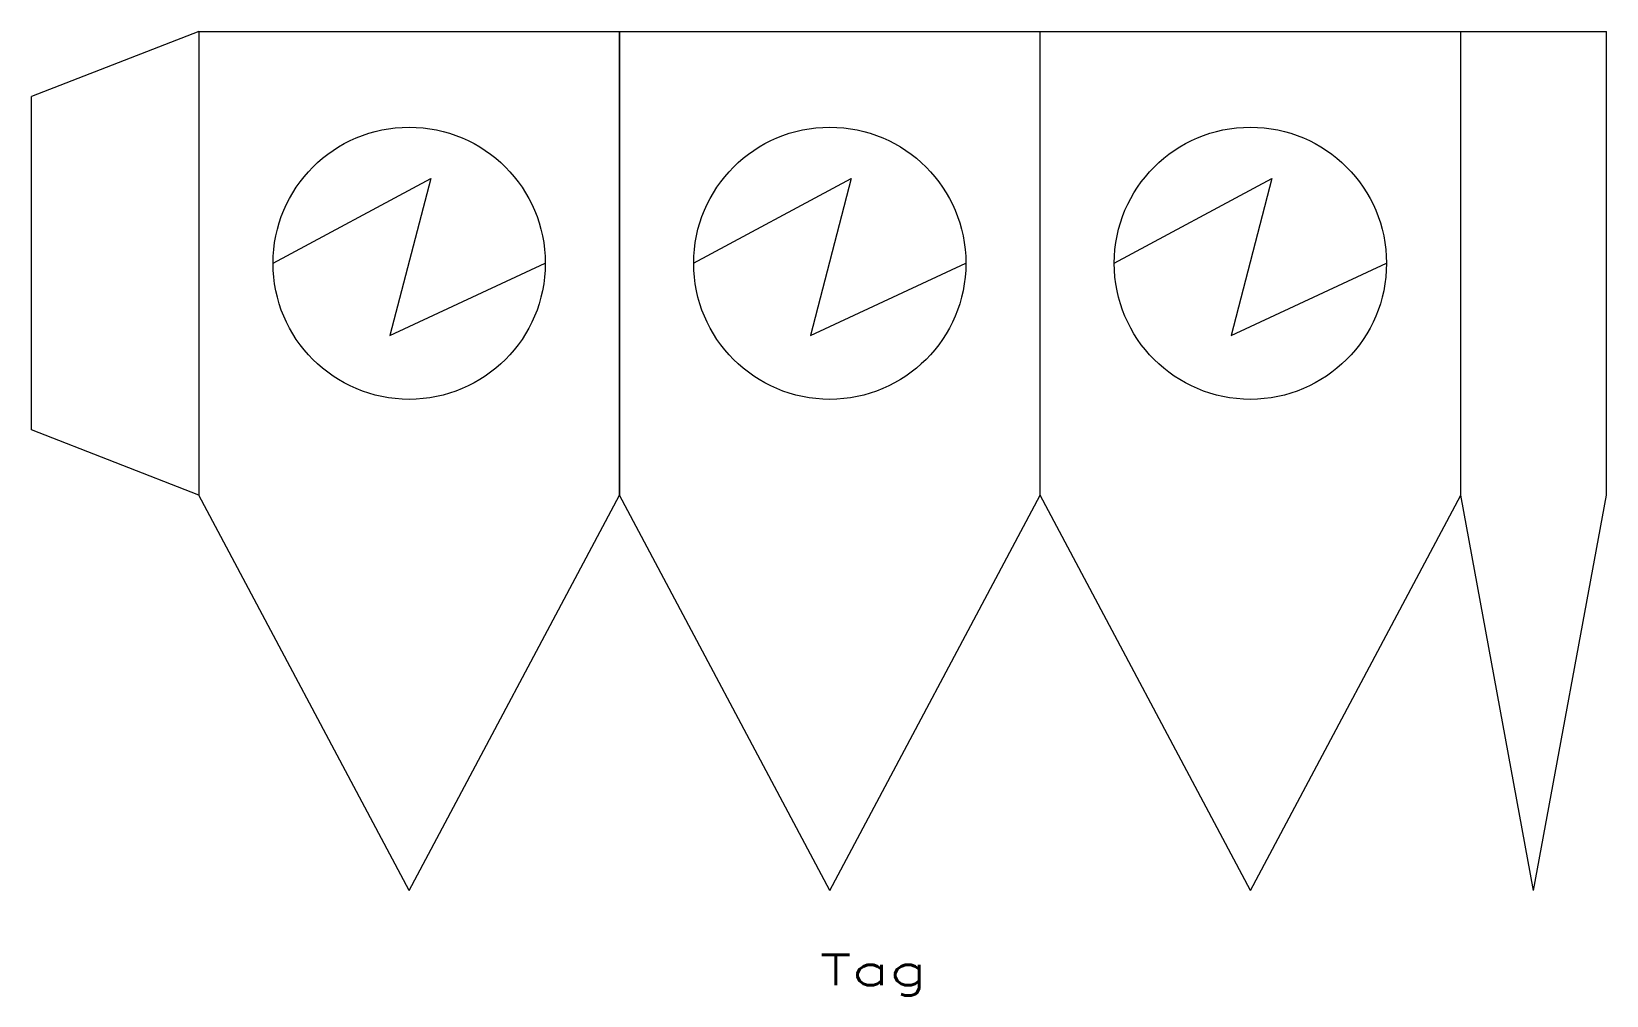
# Model space of a CAD drawing. Header units: inches. Extents: x -18.2 to 18.5, y -11.3 to 11.2.
import ezdxf
from ezdxf.enums import TextEntityAlignment as Align

# ---------------------------------------------------------------- set-up
doc = ezdxf.new("R2010")
doc.units = ezdxf.units.IN
doc.header["$MEASUREMENT"] = 0
doc.layers.get('0').update_dxf_attribs({"lineweight": 0})
doc.styles.add('STANDARD1', font='TXT.SHX')

msp = doc.modelspace()

# ---------------------------------------------------------------- linework, layer by layer
for p, q in [((-14.339, 11.195, -55.291), (-18.246, 9.673, -55.291)), ((-14.339, 11.195, -55.291), (18.529, 11.195, -55.291)), ((-14.339, 11.195, -55.291), (-14.339, 0.37, -55.291)), ((-4.518, 0.37, -55.291), (-4.518, 11.195, -55.291)), ((-4.518, 11.195, -55.291), (-4.518, 0.37, -55.291)), ((5.303, 0.37, -55.291), (5.303, 11.195, -55.291)), ((15.124, 0.37, -55.291), (15.124, 11.195, -55.291)), ((18.529, 0.37, -55.291), (18.529, 11.195, -55.291)), ((-18.246, 1.891, -55.291), (-18.246, 9.673, -55.291)), ((-12.607, 5.782, -55.291), (-8.925, 7.759, -55.291)), ((-8.925, 7.759, -55.291), (-9.879, 4.092, -55.291)), ((-2.786, 5.782, -55.291), (0.896, 7.759, -55.291)), ((0.896, 7.759, -55.291), (-0.058, 4.092, -55.291)), ((7.035, 5.782, -55.291), (10.717, 7.759, -55.291)), ((10.717, 7.759, -55.291), (9.763, 4.092, -55.291)), ((-9.879, 4.092, -55.291), (-6.25, 5.782, -55.291)), ((-0.058, 4.092, -55.291), (3.571, 5.782, -55.291)), ((9.763, 4.092, -55.291), (13.392, 5.782, -55.291)), ((-14.339, 0.37, -55.291), (-18.246, 1.891, -55.291)), ((-9.428, -8.863, -55.291), (-14.339, 0.37, -55.291)), ((-9.428, -8.863, -55.291), (-4.518, 0.37, -55.291)), ((0.393, -8.863, -55.291), (-4.518, 0.37, -55.291)), ((0.393, -8.863, -55.291), (5.303, 0.37, -55.291)), ((10.214, -8.863, -55.291), (5.303, 0.37, -55.291)), ((10.214, -8.863, -55.291), (15.124, 0.37, -55.291)), ((16.827, -8.863, -55.291), (15.124, 0.37, -55.291)), ((16.827, -8.863, -55.291), (18.529, 0.37, -55.291))]:
    msp.add_line(p, q)
at = {"lineweight": 0}
for centre in [(-9.428, 5.782, -55.291), (0.393, 5.782, -55.291), (10.214, 5.782, -55.291)]:
    msp.add_circle(centre, 3.178, dxfattribs=at)

# ---------------------------------------------------------------- texts
at = {"color": 7, "linetype": 'Continuous', "style": 'STANDARD1', "width": 1.361111}
msp.add_text('Tag', height=0.7153, dxfattribs=at).set_placement((0.16, -11.08, -55.291), (2.663, -11.08, -55.291), align=Align.FIT)

doc.saveas('drawing.dxf')
